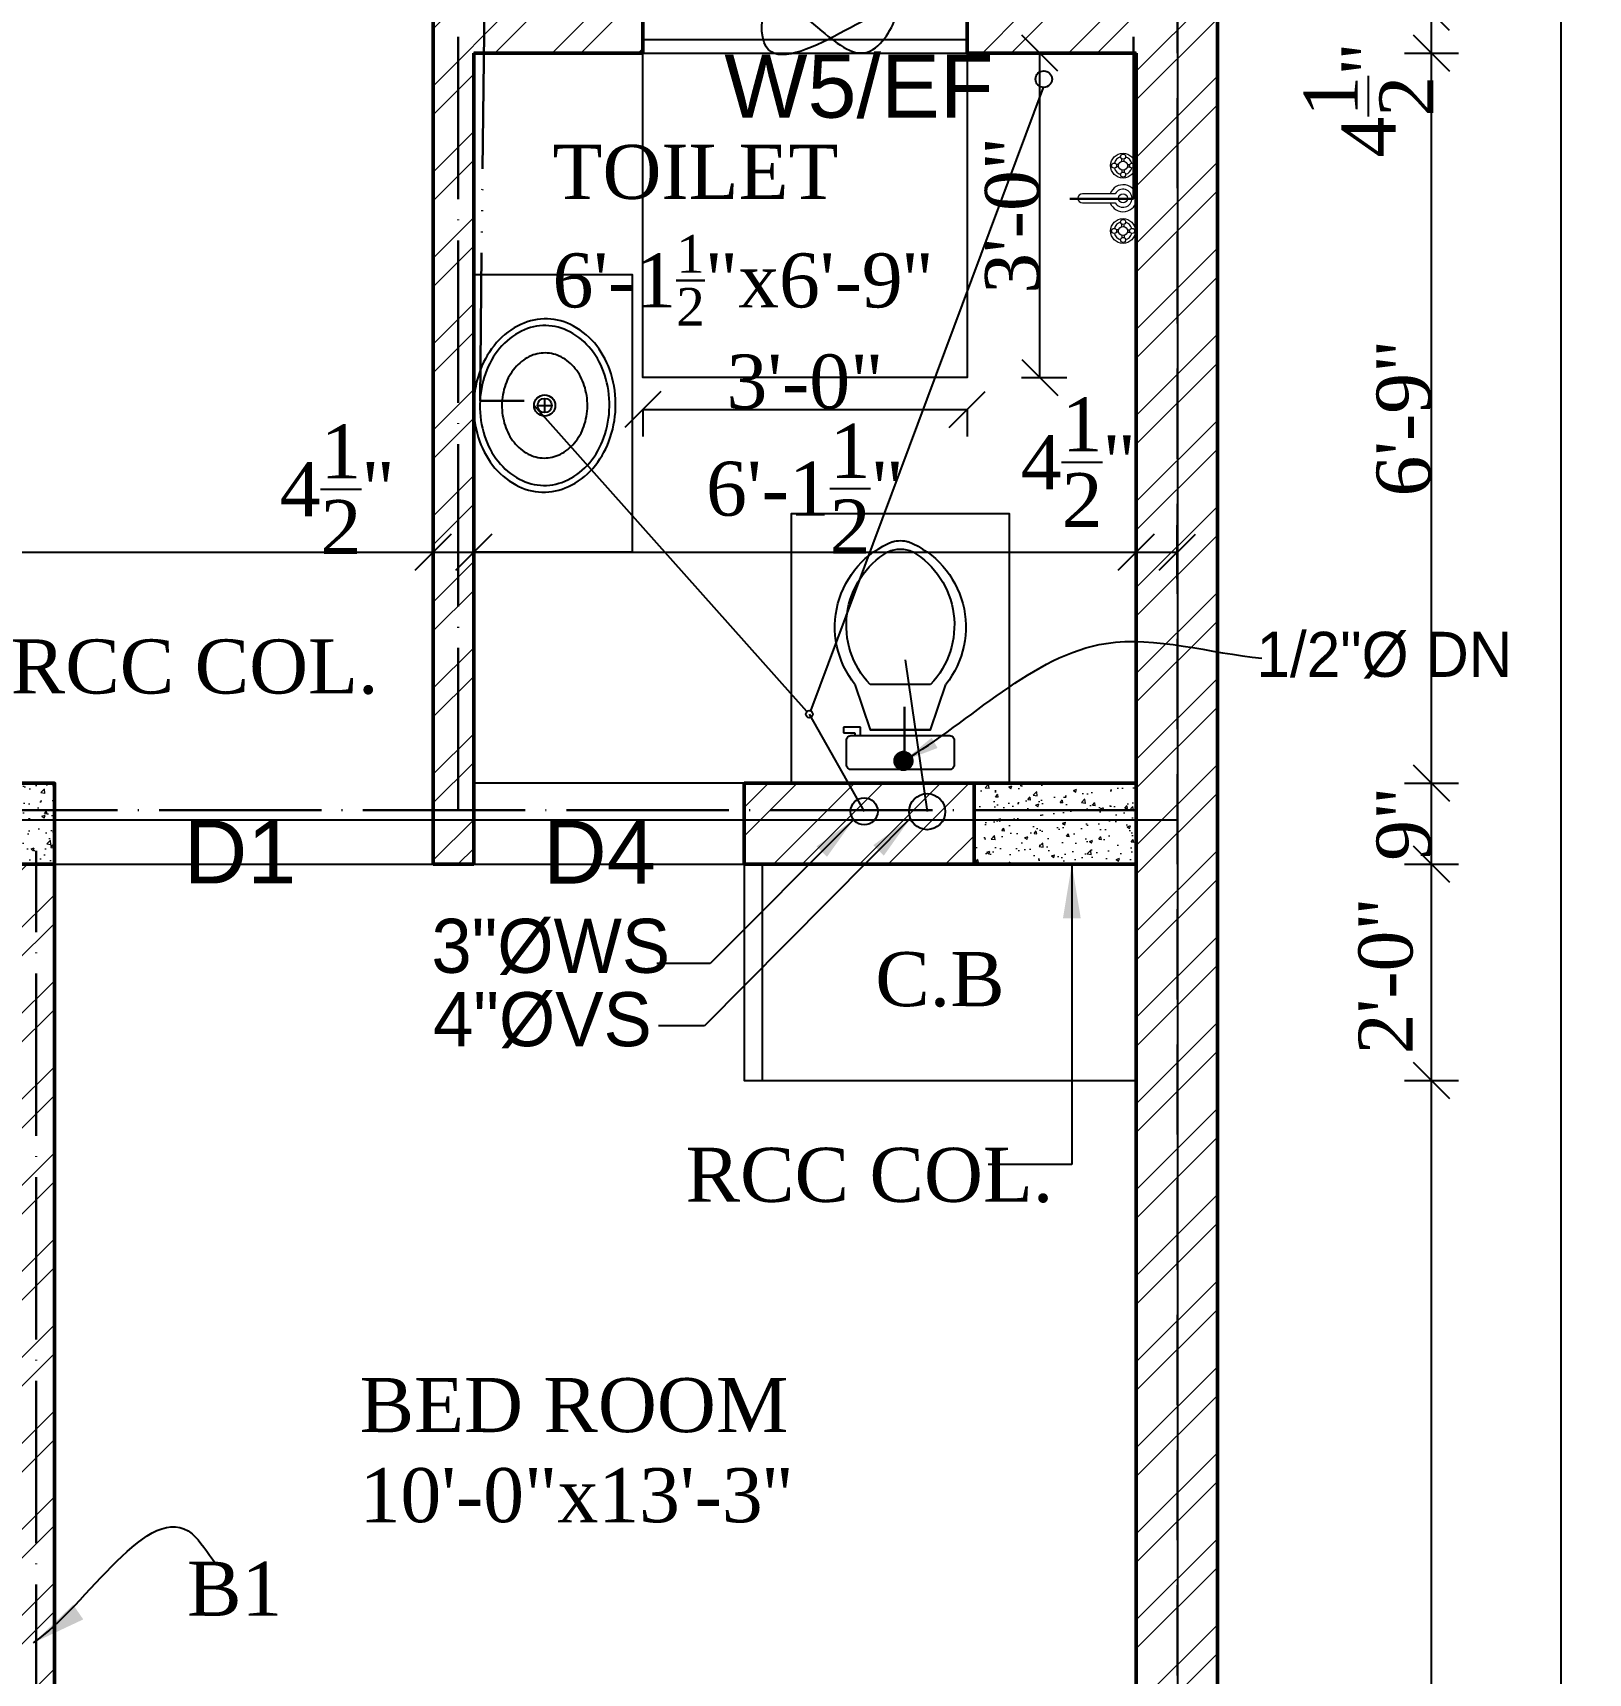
# Model space of a CAD drawing. Header units: feet. Extents: x 37458 to 42412, y -3338 to -325.
# Drawn here: x 38476.1 to 38648.7, y -1089.8 to -907.8 of the extents above; entities that cross this region are included whole.
import ezdxf

# ---------------------------------------------------------------- set-up
doc = ezdxf.new("R2010")
doc.units = ezdxf.units.FT
doc.header["$MEASUREMENT"] = 0
doc.header["$PDMODE"] = 35
doc.header["$PDSIZE"] = 8
for name, pattern in [('ACAD_ISO04W100', [30, 24, -3, 0, -3]), ('ACAD_ISO06W100', [36, 24, -3, 0, -3, 0, -3, 0, -3]), ('DASHED2', [0.375, 0.25, -0.125])]:
    doc.linetypes.add(name, pattern=pattern)
doc.layers.get('0').update_dxf_attribs({"color": 34, "lineweight": 25})
doc.layers.get('Defpoints').update_dxf_attribs({"color": 52})
for name, color, linetype, lineweight in [('BEAM', 6, 'ACAD_ISO04W100', 30), ('col', 13, 'Continuous', 50), ('col tex', 13, 'Continuous', 25), ('COL.', 44, 'Continuous', 50), ('dim', 161, 'Continuous', 25), ('dimensiom', 35, 'Continuous', 25), ('FITTINGS', 150, 'Continuous', 20), ('fresh water', 171, 'ACAD_ISO06W100', 30), ('HATCH', 254, 'Continuous', 13), ('joinery', 161, 'Continuous', 25), ('PROJECTION', 21, 'DASHED2', 25), ('Sewer', 30, 'Continuous', 25), ('TEXT', 7, 'Continuous', 30), ('wall', 1, 'Continuous', 50)]:
    doc.layers.add(name, color=color, linetype=linetype, lineweight=lineweight)
for name, color, linetype, plot in [('BLK_1_FLR_1_BLT_UP_AREA', 25, 'Continuous', False), ('BLK_1_FLR_1_REGULAR_ROOM_5', 1, 'Continuous', False), ('BLK_1_FLR_1_WASH', 7, 'Continuous', False), ('BLK_1_FLR_1_WATER_CLOSET', 1, 'Continuous', False), ('BLK_1_FLR_1_WC_BATH', 4, 'Continuous', False)]:
    doc.layers.add(name, color=color, linetype=linetype, plot=plot)
for name, color, linetype in [('BLK_1_FLR_1_CARPET_AREA', 25, 'Continuous'), ('BLK_1_FLR_1_LIGHT_VENTILATION', 7, 'Continuous'), ('WOOD', 32, 'Continuous')]:
    doc.layers.add(name, color=color, linetype=linetype)
doc.styles.add("4''", font='romai___.ttf', dxfattribs={"height": 7})
doc.styles.get("Standard").update_dxf_attribs({"font": 'times.ttf', "height": 6})
doc.dimstyles.new('arrow', dxfattribs={"dimtxt": 6, "dimasz": 4, "dimexe": 3, "dimexo": 6, "dimgap": 0, "dimtad": 1, "dimzin": 3, "dimdsep": 46, "dimlunit": 4, "dimtxsty": 'Standard', "dimblk": 'OBLIQUE', "dimcen": 12, "dimclrd": 7, "dimclre": 256, "dimclrt": 7, "dimadec": 0, "dimazin": 0, "dimtfac": 1, "dimtofl": 0, "dimtmove": 0, "dimatfit": 3, "dimfxl": 3, "dimfxlon": 1, "dimtolj": 1, "dimtzin": 0, "dimlwd": -1, "dimlwe": -1, "dimarcsym": 0})
doc.dimstyles.new('DIM PLAN', dxfattribs={"dimtxt": 6, "dimasz": 2, "dimexe": 3, "dimexo": 15, "dimgap": 0, "dimtad": 0, "dimzin": 3, "dimdsep": 46, "dimlunit": 4, "dimtxsty": 'Standard', "dimcen": 12, "dimclrd": 256, "dimclre": 256, "dimclrt": 256, "dimadec": 0, "dimazin": 0, "dimtfac": 1, "dimtofl": 0, "dimtmove": 0, "dimatfit": 3, "dimfxl": 3, "dimfxlon": 1, "dimtolj": 1, "dimtzin": 0, "dimlwd": -1, "dimlwe": -1, "dimarcsym": 0})

# ---------------------------------------------------------------- blocks, each defined once
blk = doc.blocks.new('_Oblique')
at = {"layer": 'dimensiom', "color": 0, "lineweight": -2}
blk.add_line((-0.5, -0.5), (0.5, 0.5), dxfattribs=at)
blk = doc.blocks.new('*D110')
at = {"layer": 'Defpoints', "color": 0, "ltscale": 0.75, "transparency": 16777216}
for p in [(38598.55, -1024.09), (38631.29, -1024.09), (38598.55, -1183.09)]:
    blk.add_point(p, dxfattribs=at)
at = {"layer": 'dimensiom', "ltscale": 0.75, "transparency": 16777216}
for p, q in [((38628.29, -1024.09), (38634.29, -1024.09)), ((38628.29, -1183.09), (38634.29, -1183.09))]:
    blk.add_line(p, q, dxfattribs=at)
at = {"layer": 'dimensiom', "color": 7, "ltscale": 0.75, "transparency": 16777216}
blk.add_line((38631.29, -1183.09), (38631.29, -1024.09), dxfattribs=at)
at = {"layer": 'dimensiom', "color": 7, "ltscale": 0.75, "transparency": 16777216, "xscale": 4, "yscale": 4, "zscale": 4}
for p, rotation in [((38631.29, -1024.09), 90), ((38631.29, -1183.09), 270)]:
    blk.add_blockref('_Oblique', p, dxfattribs=dict(at, rotation=rotation))
at = {"layer": 'dimensiom', "color": 7, "ltscale": 0.75, "transparency": 16777216, "insert": (38628.24, -1103.59), "char_height": 6, "attachment_point": 5, "rotation": 90}
blk.add_mtext('\\A1;13\'-3"', dxfattribs=at)
blk = doc.blocks.new('*D111')
at = {"layer": 'Defpoints', "color": 0, "ltscale": 0.75, "transparency": 16777216}
for p in [(38598.55, -991.09), (38631.29, -991.09), (38598.55, -1000.09)]:
    blk.add_point(p, dxfattribs=at)
at = {"layer": 'dimensiom', "ltscale": 0.75, "transparency": 16777216}
for p, q in [((38628.29, -991.09), (38634.29, -991.09)), ((38628.29, -1000.09), (38634.29, -1000.09))]:
    blk.add_line(p, q, dxfattribs=at)
at = {"layer": 'dimensiom', "color": 7, "ltscale": 0.75, "transparency": 16777216}
blk.add_line((38631.29, -1000.09), (38631.29, -991.09), dxfattribs=at)
at = {"layer": 'dimensiom', "color": 7, "ltscale": 0.75, "transparency": 16777216, "xscale": 4, "yscale": 4, "zscale": 4}
for p, rotation in [((38631.29, -991.09), 90), ((38631.29, -1000.09), 270)]:
    blk.add_blockref('_Oblique', p, dxfattribs=dict(at, rotation=rotation))
at = {"layer": 'dimensiom', "color": 7, "ltscale": 0.75, "transparency": 16777216, "insert": (38628.23, -995.59), "char_height": 6, "attachment_point": 5, "rotation": 90}
blk.add_mtext('\\A1;9"', dxfattribs=at)
blk = doc.blocks.new('*D112')
at = {"layer": 'Defpoints', "color": 0, "ltscale": 0.75, "transparency": 16777216}
for p in [(38598.55, -910.08), (38631.29, -910.08), (38598.55, -991.09)]:
    blk.add_point(p, dxfattribs=at)
at = {"layer": 'dimensiom', "ltscale": 0.75, "transparency": 16777216}
for p, q in [((38628.29, -910.08), (38634.29, -910.08)), ((38628.29, -991.09), (38634.29, -991.09))]:
    blk.add_line(p, q, dxfattribs=at)
at = {"layer": 'dimensiom', "color": 7, "ltscale": 0.75, "transparency": 16777216}
blk.add_line((38631.29, -991.09), (38631.29, -910.08), dxfattribs=at)
at = {"layer": 'dimensiom', "color": 7, "ltscale": 0.75, "transparency": 16777216, "xscale": 4, "yscale": 4, "zscale": 4}
for p, rotation in [((38631.29, -910.08), 90), ((38631.29, -991.09), 270)]:
    blk.add_blockref('_Oblique', p, dxfattribs=dict(at, rotation=rotation))
at = {"layer": 'dimensiom', "color": 7, "ltscale": 0.75, "transparency": 16777216, "insert": (38628.23, -950.58), "char_height": 6, "attachment_point": 5, "rotation": 90}
blk.add_mtext('\\A1;6\'-9"', dxfattribs=at)
blk = doc.blocks.new('*D113')
at = {"layer": 'Defpoints', "color": 0, "ltscale": 0.75, "transparency": 16777216}
for p in [(38598.55, -905.58), (38631.29, -905.58), (38598.55, -910.08)]:
    blk.add_point(p, dxfattribs=at)
at = {"layer": 'dimensiom', "ltscale": 0.75, "transparency": 16777216}
for p, q in [((38628.29, -905.58), (38634.29, -905.58)), ((38628.29, -910.08), (38634.29, -910.08))]:
    blk.add_line(p, q, dxfattribs=at)
at = {"layer": 'dimensiom', "color": 7, "ltscale": 0.75, "transparency": 16777216}
blk.add_line((38631.29, -910.08), (38631.29, -905.58), dxfattribs=at)
at = {"layer": 'dimensiom', "color": 7, "ltscale": 0.75, "transparency": 16777216, "xscale": 4, "yscale": 4, "zscale": 4}
for p, rotation in [((38631.29, -905.58), 90), ((38631.29, -910.08), 270)]:
    blk.add_blockref('_Oblique', p, dxfattribs=dict(at, rotation=rotation))
at = {"layer": 'dimensiom', "color": 7, "ltscale": 0.75, "transparency": 16777216, "insert": (38624.31, -915.28), "char_height": 6, "attachment_point": 5, "rotation": 90}
blk.add_mtext('\\A1;4{\\H1x;\\S1/2;}"', dxfattribs=at)
blk = doc.blocks.new('*D117')
at = {"layer": 'Defpoints', "color": 0, "ltscale": 0.75, "transparency": 16777216}
for p in [(38598.55, -586.09), (38645.68, -586.09), (38598.55, -1192.09)]:
    blk.add_point(p, dxfattribs=at)
at = {"layer": 'dimensiom', "ltscale": 0.75, "transparency": 16777216}
for p, q in [((38642.68, -586.09), (38648.68, -586.09)), ((38642.68, -1192.09), (38648.68, -1192.09))]:
    blk.add_line(p, q, dxfattribs=at)
at = {"layer": 'dimensiom', "color": 7, "ltscale": 0.75, "transparency": 16777216}
blk.add_line((38645.68, -1192.09), (38645.68, -586.09), dxfattribs=at)
at = {"layer": 'dimensiom', "color": 7, "ltscale": 0.75, "transparency": 16777216, "xscale": 4, "yscale": 4, "zscale": 4}
for p, rotation in [((38645.68, -586.09), 90), ((38645.68, -1192.09), 270)]:
    blk.add_blockref('_Oblique', p, dxfattribs=dict(at, rotation=rotation))
at = {"layer": 'dimensiom', "color": 7, "ltscale": 0.75, "transparency": 16777216, "insert": (38642.63, -889.09), "char_height": 6, "attachment_point": 5, "rotation": 90}
blk.add_mtext('\\A1;50\'-6"', dxfattribs=at)
blk = doc.blocks.new('*D123')
at = {"layer": 'Defpoints', "color": 0, "ltscale": 0.75, "transparency": 16777216}
for p in [(38598.55, -1000.09), (38631.29, -1000.09), (38598.55, -1024.09)]:
    blk.add_point(p, dxfattribs=at)
at = {"layer": 'dimensiom', "ltscale": 0.75, "transparency": 16777216}
for p, q in [((38628.29, -1000.09), (38634.29, -1000.09)), ((38628.29, -1024.09), (38634.29, -1024.09))]:
    blk.add_line(p, q, dxfattribs=at)
at = {"layer": 'dimensiom', "color": 7, "ltscale": 0.75, "transparency": 16777216}
blk.add_line((38631.29, -1024.09), (38631.29, -1000.09), dxfattribs=at)
at = {"layer": 'dimensiom', "color": 7, "ltscale": 0.75, "transparency": 16777216, "xscale": 4, "yscale": 4, "zscale": 4}
for p, rotation in [((38631.29, -1000.09), 90), ((38631.29, -1024.09), 270)]:
    blk.add_blockref('_Oblique', p, dxfattribs=dict(at, rotation=rotation))
at = {"layer": 'dimensiom', "color": 7, "ltscale": 0.75, "transparency": 16777216, "insert": (38626.24, -1012.46), "char_height": 6, "attachment_point": 5, "rotation": 90}
blk.add_mtext('\\A1;2\'-0"', dxfattribs=at)
blk = doc.blocks.new('*D140')
at = {"layer": 'Defpoints', "color": 0, "ltscale": 0.75, "transparency": 16777216}
for p in [(38264.05, -938.59), (38520.55, -965.45), (38520.55, -998.59)]:
    blk.add_point(p, dxfattribs=at)
at = {"layer": 'dimensiom', "ltscale": 0.75, "transparency": 16777216}
for p, q in [((38264.05, -962.45), (38264.05, -968.45)), ((38520.55, -968.45), (38520.55, -962.45))]:
    blk.add_line(p, q, dxfattribs=at)
at = {"layer": 'dimensiom', "color": 7, "ltscale": 0.75, "transparency": 16777216}
blk.add_line((38264.05, -965.45), (38520.55, -965.45), dxfattribs=at)
at = {"layer": 'dimensiom', "color": 7, "ltscale": 0.75, "transparency": 16777216, "xscale": 4, "yscale": 4, "zscale": 4, "rotation": 180}
blk.add_blockref('_Oblique', (38264.05, -965.45), dxfattribs=at)
at = {"layer": 'dimensiom', "color": 7, "ltscale": 0.75, "transparency": 16777216, "xscale": 4, "yscale": 4, "zscale": 4}
blk.add_blockref('_Oblique', (38520.55, -965.45), dxfattribs=at)
at = {"layer": 'dimensiom', "color": 7, "ltscale": 0.75, "transparency": 16777216, "insert": (38392.3, -958.47), "char_height": 6, "attachment_point": 5}
blk.add_mtext('\\A1;21\'-4{\\H1x;\\S1/2;}"', dxfattribs=at)
blk = doc.blocks.new('*D141')
at = {"layer": 'Defpoints', "color": 0, "ltscale": 0.75, "transparency": 16777216}
for p in [(38525.05, -965.45), (38525.05, -989.59), (38520.55, -998.59)]:
    blk.add_point(p, dxfattribs=at)
at = {"layer": 'dimensiom', "ltscale": 0.75, "transparency": 16777216}
for p, q in [((38520.55, -968.45), (38520.55, -962.45)), ((38525.05, -968.45), (38525.05, -962.45))]:
    blk.add_line(p, q, dxfattribs=at)
at = {"layer": 'dimensiom', "color": 7, "ltscale": 0.75, "transparency": 16777216}
for p, q in [((38504.15, -965.45), (38520.55, -965.45)), ((38520.55, -965.45), (38525.05, -965.45))]:
    blk.add_line(p, q, dxfattribs=at)
at = {"layer": 'dimensiom', "color": 7, "ltscale": 0.75, "transparency": 16777216, "xscale": 4, "yscale": 4, "zscale": 4, "rotation": 180}
blk.add_blockref('_Oblique', (38520.55, -965.45), dxfattribs=at)
at = {"layer": 'dimensiom', "color": 7, "ltscale": 0.75, "transparency": 16777216, "xscale": 4, "yscale": 4, "zscale": 4}
blk.add_blockref('_Oblique', (38525.05, -965.45), dxfattribs=at)
at = {"layer": 'dimensiom', "color": 7, "ltscale": 0.75, "transparency": 16777216, "insert": (38509.91, -958.47), "char_height": 6, "attachment_point": 5}
blk.add_mtext('\\A1;4{\\H1x;\\S1/2;}"', dxfattribs=at)
blk = doc.blocks.new('*D142')
at = {"layer": 'Defpoints', "color": 0, "ltscale": 0.75, "transparency": 16777216}
for p in [(38598.55, -965.45), (38525.05, -989.59), (38598.55, -989.59)]:
    blk.add_point(p, dxfattribs=at)
at = {"layer": 'dimensiom', "ltscale": 0.75, "transparency": 16777216}
for p, q in [((38525.05, -968.45), (38525.05, -962.45)), ((38598.55, -968.45), (38598.55, -962.45))]:
    blk.add_line(p, q, dxfattribs=at)
at = {"layer": 'dimensiom', "color": 7, "ltscale": 0.75, "transparency": 16777216}
blk.add_line((38525.05, -965.45), (38598.55, -965.45), dxfattribs=at)
at = {"layer": 'dimensiom', "color": 7, "ltscale": 0.75, "transparency": 16777216, "xscale": 4, "yscale": 4, "zscale": 4, "rotation": 180}
blk.add_blockref('_Oblique', (38525.05, -965.45), dxfattribs=at)
at = {"layer": 'dimensiom', "color": 7, "ltscale": 0.75, "transparency": 16777216, "xscale": 4, "yscale": 4, "zscale": 4}
blk.add_blockref('_Oblique', (38598.55, -965.45), dxfattribs=at)
at = {"layer": 'dimensiom', "color": 7, "ltscale": 0.75, "transparency": 16777216, "insert": (38561.8, -958.41), "char_height": 6, "attachment_point": 5}
blk.add_mtext('\\A1;6\'-1{\\H1x;\\S1/2;}"', dxfattribs=at)
blk = doc.blocks.new('*D143')
at = {"layer": 'Defpoints', "color": 0, "ltscale": 0.75, "transparency": 16777216}
for p in [(38603.1, -965.45), (38598.55, -989.59), (38603.1, -989.59)]:
    blk.add_point(p, dxfattribs=at)
at = {"layer": 'dimensiom', "ltscale": 0.75, "transparency": 16777216}
for p, q in [((38598.55, -968.45), (38598.55, -962.45)), ((38603.1, -968.45), (38603.1, -962.45))]:
    blk.add_line(p, q, dxfattribs=at)
at = {"layer": 'dimensiom', "color": 7, "ltscale": 0.75, "transparency": 16777216}
blk.add_line((38598.55, -965.45), (38603.1, -965.45), dxfattribs=at)
at = {"layer": 'dimensiom', "color": 7, "ltscale": 0.75, "transparency": 16777216, "xscale": 4, "yscale": 4, "zscale": 4, "rotation": 180}
blk.add_blockref('_Oblique', (38598.55, -965.45), dxfattribs=at)
at = {"layer": 'dimensiom', "color": 7, "ltscale": 0.75, "transparency": 16777216, "xscale": 4, "yscale": 4, "zscale": 4}
blk.add_blockref('_Oblique', (38603.1, -965.45), dxfattribs=at)
at = {"layer": 'dimensiom', "color": 7, "ltscale": 0.75, "transparency": 16777216, "insert": (38592.12, -955.48), "char_height": 6, "attachment_point": 5}
blk.add_mtext('\\A1;4{\\H1x;\\S1/2;}"', dxfattribs=at)
blk = doc.blocks.new('C1')
at = {"layer": 'HATCH', "ltscale": 0.75}
h = blk.add_hatch(dxfattribs=at)
h.set_pattern_fill('AR-CONC,_O', color=256, scale=0.5)
h.set_pattern_definition([(50, (0, 0), (3.5863009, -0.31376067), [0.375, -4.125]), (355, (0, 0), (-0.69375667, 3.76096067), [0.3, -3.3]), (100.4514, (0.299, -0.026), (2.8925469, 3.4471977), [0.31870095, -3.50571056]), (46.1842, (0, 1), (5.33620524, -0.8275951), [0.5625, -6.1875]), (96.6356, (0.4447, 0.931), (4.6733135, 4.87058935), [0.4780514, -5.258565]), (351.1842, (0, 1), (4.6733097, 4.870593), [0.45, -4.95]), (21, (0.5, 0.75), (2.98453526, -2.01309445), [0.375, -4.125]), (326, (0.5, 0.75), (1.21657666, 3.62575023), [0.3, -3.3]), (71.4514, (0.7487, 0.5822), (4.20111314, 1.6126525), [0.31870095, -3.50571056]), (37.5, (0, 0), (0.060799277, 1.66446927), [0, -3.26, 0, -3.35, 0, -3.3125]), (7.5, (0, 0), (1.31534769, 1.97205856), [0, -1.91, 0, -3.185, 0, -1.2625]), (327.5, (-1.115, 0), (2.66911218, -0.11277436), [0, -1.25, 0, -3.9, 0, -5.175]), (317.5, (-1.615, 0), (2.91593085, 0.50052491), [0, -1.625, 0, -2.59, 0, -3.675])])
h.paths.add_polyline_path([(33015.65, -785.19), (33033.65, -785.19), (33033.65, -776.19), (33015.65, -776.19)])
at = {"layer": 'COL.', "ltscale": 0.75}
blk.add_lwpolyline([(33015.65, -785.19), (33033.65, -785.19), (33033.65, -776.19), (33015.65, -776.19)], close=True, dxfattribs=at)
blk = doc.blocks.new('Sink - Oval top')
at = {"layer": 'Sewer'}
for p, q in [((-1, 0), (1, 0)), ((0, 1), (0, -1))]:
    blk.add_line(p, q, dxfattribs=at)
at = {"layer": 'Sewer', "linetype": 'Continuous'}
for points in [[(-12.23, 0.39, 0.117634), (-11.46, -3.36, 0.104469), (-8.88, -6.8, 0.090016), (-5.08, -9.07, 0.08192), (-0.32, -10.02, 0.08192), (4.49, -9.38, 0.090016), (8.42, -7.36, 0.104469), (11.22, -4.09, 0.117634), (12.23, -0.39, 0.117634), (11.46, 3.36, 0.104469), (8.88, 6.8, 0.090016), (5.08, 9.07, 0.08192), (0.32, 10.02, 0.08192), (-4.49, 9.38, 0.090016), (-8.42, 7.36, 0.104469), (-11.22, 4.09, 0.117634)], [(-11.29, 0.16, 0.118622), (-10.52, -3.25, 0.104678), (-8.07, -6.36, 0.089562), (-4.54, -8.37, 0.081185), (-0.13, -9.15, 0.081185), (4.3, -8.49, 0.089562), (7.89, -6.58, 0.104678), (10.42, -3.55, 0.118622), (11.29, -0.16, 0.118622), (10.52, 3.25, 0.104678), (8.07, 6.36, 0.089562), (4.54, 8.37, 0.081185), (0.13, 9.15, 0.081185), (-4.3, 8.49, 0.089562), (-7.89, 6.58, 0.104678), (-10.42, 3.55, 0.118622)], [(-7.42, 0.08, 0.118283), (-6.91, -2.17, 0.104607), (-5.29, -4.21, 0.089718), (-2.97, -5.53, 0.081436), (-0.07, -6.04, 0.081436), (2.84, -5.59, 0.089718), (5.2, -4.33, 0.104607), (6.86, -2.32, 0.118283), (7.42, -0.08, 0.118283), (6.91, 2.17, 0.104607), (5.29, 4.21, 0.089718), (2.97, 5.53, 0.081436), (0.07, 6.04, 0.081436), (-2.84, 5.59, 0.089718), (-5.2, 4.33, 0.104607), (-6.86, 2.32, 0.118283)]]:
    blk.add_lwpolyline(points, format="xyb", close=True, dxfattribs=at)
at = {"layer": 'Sewer'}
for radius in [1.5, 1]:
    blk.add_circle((0, 0), radius, dxfattribs=at)
blk = doc.blocks.new('A$C6097086A')
at = {"layer": 'Sewer'}
for p, q in [((-3.36, 9.45), (3.36, 9.45)), ((4.41, 4.72), (6.3, 4.72)), ((4.41, 3.78), (4.41, 4.72)), ((6.3, 4.09), (5.04, 4.09)), ((5.04, 4.09), (5.04, 3.78)), ((6.3, 4.72), (6.3, 4.09)), ((-5.98, 3.15), (-5.98, 0.63))]:
    blk.add_line(p, q, dxfattribs=at)
for points in [[(5.04, 9.45), (3.36, 4.41), (-3.36, 4.41), (-5.04, 9.45)], [(5.35, 3.78), (-5.35, 3.78)], [(-3.36, 4.41), (3.36, 4.41)], [(5.98, 0.63), (5.98, 3.15)], [(-5.35, 0), (5.35, 0)]]:
    blk.add_lwpolyline(points, dxfattribs=at)
for centre, radius, start, end in [((2.96, 15.82), 10.22, 112.0284, 218.5307), ((3.53, 16.02), 9.52, 121.053, 223.6321), ((0, 21.11), 3.36, 65.7318, 114.2682), ((0, 22.05), 3.36, 74.8605, 105.1395), ((-2.96, 15.82), 10.22, 321.4691, 67.9714), ((-3.53, 16.02), 9.52, 316.3677, 58.9468), ((-5.43, 3.23), 0.557, 81.8699, 188.1301), ((5.43, 3.23), 0.557, 351.8699, 98.1301), ((-5.43, 0.55), 0.557, 171.8699, 278.1301), ((5.43, 0.55), 0.557, 261.8699, 8.1301)]:
    blk.add_arc(centre, radius, start, end, dxfattribs=at)
blk = doc.blocks.new('Faucet - Bathroom top')
for p, q in [((-4.107, 0.125), (-4.375, 0.125)), ((-3.75, 0.4788), (-3.75, 0.75)), ((-3.5, 0.482), (-3.5, 0.75)), ((-3.1461, 0.125), (-2.875, 0.125)), ((3.143, 0.125), (2.875, 0.125)), ((3.5, 0.4788), (3.5, 0.75)), ((3.75, 0.482), (3.75, 0.75)), ((4.1039, 0.125), (4.375, 0.125)), ((-4.1039, -0.125), (-4.375, -0.125)), ((-3.75, -0.4821), (-3.75, -0.75)), ((-3.5, -0.4789), (-3.5, -0.75)), ((-3.143, -0.125), (-2.875, -0.125)), ((-0.5, -0.8639), (-0.5, -4.5)), ((0.5, -4.5), (0.5, -0.8631)), ((3.1461, -0.125), (2.875, -0.125)), ((3.5, -0.4821), (3.5, -0.75)), ((3.75, -0.4789), (3.75, -0.75)), ((4.107, -0.125), (4.375, -0.125))]:
    blk.add_line(p, q)
for centre, radius in [((-3.625, 0), 1.375), ((-4.625, 0), 0.2795), ((-3.625, 0), 0.5), ((-3.625, 1), 0.2795), ((-2.625, 0), 0.2795), ((0, 0), 0.5), ((3.625, 0), 1.375), ((2.625, 0), 0.2795), ((3.625, 0), 0.5), ((3.625, 1), 0.2795), ((4.625, 0), 0.2795), ((-3.625, -1), 0.2795), ((3.625, -1), 0.2795)]:
    blk.add_circle(centre, radius)
for centre, radius, start, end in [((-3.625, 0), 1, 105.2407, 164.2093), ((-3.625, 0), 1, 16.44125, 74.07887), ((0, 0), 1.5, 289.6514, 250.3603), ((0, 0), 1, 300.3431, 239.7554), ((3.625, 0), 1, 106.12, 164.0884), ((3.625, 0), 1, 16.23422, 73.90469), ((-3.625, 0), 1, 196.2342, 253.9047), ((-3.625, 0), 1, 286.12, 344.0884), ((3.625, 0), 1, 196.4413, 254.0789), ((3.625, 0), 1, 285.2407, 344.2093), ((0, -4.5), 0.5, 180, 0)]:
    blk.add_arc(centre, radius, start, end)
blk = doc.blocks.new('*D338')
at = {"layer": 'BLK_1_FLR_1_LIGHT_VENTILATION', "ltscale": 0.75, "transparency": 16777216}
for p, q in [((38543.8, -949.62), (38543.8, -952.62)), ((38579.8, -949.62), (38579.8, -952.62))]:
    blk.add_line(p, q, dxfattribs=at)
at = {"layer": 'BLK_1_FLR_1_LIGHT_VENTILATION', "color": 7, "ltscale": 0.75, "transparency": 16777216}
blk.add_line((38543.8, -949.62), (38579.8, -949.62), dxfattribs=at)
at = {"layer": 'Defpoints', "color": 0, "ltscale": 0.75, "transparency": 16777216}
for p in [(38543.8, -946.08), (38579.8, -946.08), (38579.8, -949.62)]:
    blk.add_point(p, dxfattribs=at)
at = {"layer": 'BLK_1_FLR_1_LIGHT_VENTILATION', "color": 7, "ltscale": 0.75, "transparency": 16777216, "xscale": 4, "yscale": 4, "zscale": 4, "rotation": 180}
blk.add_blockref('_Oblique', (38543.8, -949.62), dxfattribs=at)
at = {"layer": 'BLK_1_FLR_1_LIGHT_VENTILATION', "color": 7, "ltscale": 0.75, "transparency": 16777216, "xscale": 4, "yscale": 4, "zscale": 4}
blk.add_blockref('_Oblique', (38579.8, -949.62), dxfattribs=at)
at = {"layer": 'BLK_1_FLR_1_LIGHT_VENTILATION', "color": 7, "ltscale": 0.75, "transparency": 16777216, "insert": (38561.8, -946.57), "char_height": 6, "attachment_point": 5}
blk.add_mtext('\\A1;3\'-0"', dxfattribs=at)
blk = doc.blocks.new('*D339')
at = {"layer": 'BLK_1_FLR_1_LIGHT_VENTILATION', "ltscale": 0.75, "transparency": 16777216}
for p, q in [((38585.8, -910.08), (38590.86, -910.08)), ((38585.8, -946.08), (38590.86, -946.08))]:
    blk.add_line(p, q, dxfattribs=at)
at = {"layer": 'BLK_1_FLR_1_LIGHT_VENTILATION', "color": 7, "ltscale": 0.75, "transparency": 16777216}
blk.add_line((38587.86, -946.08), (38587.86, -910.08), dxfattribs=at)
at = {"layer": 'Defpoints', "color": 0, "ltscale": 0.75, "transparency": 16777216}
for p in [(38579.8, -910.08), (38587.86, -910.08), (38579.8, -946.08)]:
    blk.add_point(p, dxfattribs=at)
at = {"layer": 'BLK_1_FLR_1_LIGHT_VENTILATION', "color": 7, "ltscale": 0.75, "transparency": 16777216, "xscale": 4, "yscale": 4, "zscale": 4}
for p, rotation in [((38587.86, -910.08), 90), ((38587.86, -946.08), 270)]:
    blk.add_blockref('_Oblique', p, dxfattribs=dict(at, rotation=rotation))
at = {"layer": 'BLK_1_FLR_1_LIGHT_VENTILATION', "color": 7, "ltscale": 0.75, "transparency": 16777216, "insert": (38584.81, -928.08), "char_height": 6, "attachment_point": 5, "rotation": 90}
blk.add_mtext('\\A1;3\'-0"', dxfattribs=at)

msp = doc.modelspace()

# ---------------------------------------------------------------- hatches: boundary and pattern name
at = {"layer": 'fresh water', "ltscale": 0.5}
h = msp.add_hatch(dxfattribs=at)
h.set_pattern_fill('ANSI31', color=256, style=0)
h.set_pattern_definition([(45, (-22227.28372, -11201.12357), (-0.08838834765, 0.08838834765), [])])
h.paths.add_polyline_path([(38573.7163, -988.6236, 1), (38571.7163, -988.6236, 1)])
at = {"layer": 'HATCH', "ltscale": 0.75}
h = msp.add_hatch(dxfattribs=at)
h.set_pattern_fill('ANSI32', color=256, scale=18, style=0)
h.paths.add_polyline_path([(38139.5494, -787.0861), (38199.5494, -787.0861), (38231.1377, -787.0861), (38259.5494, -815.4977), (38259.5494, -886.0861), (38264.0494, -886.0861), (38264.0494, -813.6338), (38228.5017, -778.0861), (38139.5494, -778.0861), (38139.5494, -595.0861), (38157.5494, -595.0861), (38157.5494, -586.0362), (38130.5494, -586.0362), (38130.5494, -1210.0861), (38139.5494, -1210.0861), (38139.5494, -1105.0861), (38139.5494, -1039.0861), (38139.5494, -895.0861), (38162.0494, -895.0861), (38162.0494, -890.5861), (38139.5494, -890.5861), (38139.5494, -827.5861), (38195.0494, -827.5861), (38195.0494, -860.5861), (38199.5494, -860.5861), (38199.5494, -823.0861), (38139.5494, -823.0861)])
h.paths.add_polyline_path([(38292.5012, -586.0861), (38273.0494, -586.0861), (38273.0494, -718.0861), (38277.5494, -718.0861), (38277.5494, -595.0861), (38292.5012, -595.0861)], flags=17)
h.paths.add_polyline_path([(38355.5494, -586.0861), (38328.4602, -586.0861), (38328.4602, -595.0861), (38343.5494, -595.0861), (38343.5494, -703.0861), (38307.5494, -703.0861), (38307.5494, -707.5861), (38343.5494, -707.5861), (38343.5494, -755.5861), (38319.5494, -755.5861), (38319.5494, -778.0861), (38290.02, -778.0861), (38277.5494, -765.6155), (38277.5494, -754.0861), (38273.0494, -754.0861), (38273.0494, -767.4795), (38292.656, -787.0861), (38324.0494, -787.0861), (38324.0494, -760.0861), (38367.5494, -760.0861), (38367.5494, -787.0861), (38372.0494, -787.0861), (38372.0494, -755.5861), (38348.0494, -755.5861), (38348.0494, -595.0861), (38355.5494, -595.0861)])
h.paths.add_polyline_path([(38460.5494, -586.0861), (38432.0494, -586.0861), (38432.0494, -595.0861), (38456.0494, -595.0861), (38456.0494, -769.0861), (38451.5494, -769.0861), (38451.5494, -787.0861), (38460.5494, -787.0861)])
h.paths.add_polyline_path([(38505.6404, -586.0861), (38496.6044, -586.0861), (38496.6044, -595.0861), (38505.6404, -595.0861)])
h.paths.add_polyline_path([(38607.5494, -586.0861), (38583.6404, -586.0861), (38583.6404, -595.0861), (38598.5494, -595.0861), (38598.5494, -865.0802), (38579.7994, -865.0802), (38579.7994, -869.5802), (38598.5494, -869.5802), (38598.5494, -905.5802), (38579.7994, -905.5802), (38579.7994, -910.0802), (38598.5494, -910.0802), (38598.5494, -991.0861), (38598.5494, -1000.0861), (38598.5494, -1183.0861), (38580.5494, -1183.0861), (38580.5494, -1192.0861), (38598.5494, -1192.0861), (38598.5494, -1210.0861), (38607.5494, -1210.0861)])
h.paths.add_polyline_path([(38568.5494, -778.0861), (38505.5494, -778.0861), (38505.5494, -787.0861), (38520.5494, -787.0861), (38520.5494, -878.5802), (38520.5494, -881.5861), (38529.5494, -881.5861), (38529.5494, -869.5802), (38543.7994, -869.5802), (38543.7994, -865.0802), (38525.0494, -865.0802), (38525.0494, -787.0861), (38568.5494, -787.0861)])
h.paths.add_polyline_path([(38529.5494, -899.5861), (38520.5494, -899.5861), (38520.5494, -1000.0861), (38525.0494, -1000.0861), (38525.0494, -910.0802), (38543.7994, -910.0802), (38543.7994, -905.5802), (38529.5494, -905.5802)])
h.paths.add_polyline_path([(38580.5494, -991.0861), (38555.0494, -991.0861), (38555.0494, -1000.0861), (38580.5494, -1000.0861)])
h.paths.add_polyline_path([(38478.5494, -1000.0861), (38474.0494, -1000.0861), (38474.0494, -1183.0861), (38454.5494, -1183.0861), (38454.5494, -1192.0861), (38478.5494, -1192.0861)])
h.paths.add_polyline_path([(38321.0494, -1039.0861), (38312.0494, -1039.0861), (38312.0494, -1192.0861), (38336.0494, -1192.0861), (38336.0494, -1183.0861), (38321.0494, -1183.0861)])
h.paths.add_polyline_path([(38264.0494, -938.5861), (38259.5494, -938.5861), (38259.5494, -1048.0861), (38264.0494, -1048.0861)], flags=17)
h.paths.add_polyline_path([(38246.0494, -890.5861), (38195.0494, -890.5861), (38195.0494, -895.0861), (38246.0494, -895.0861)], flags=17)

# ---------------------------------------------------------------- linework, layer by layer
at = {"layer": 'BEAM', "ltscale": 0.75}
for p, q in [((38523.3263, -994.0861), (38523.3263, -775.0861)), ((38598.5494, -994.0861), (38261.7994, -994.0861)), ((38476.5233, -1188.4137), (38476.5233, -998.5861))]:
    msp.add_line(p, q, dxfattribs=at)
at = {"layer": 'BLK_1_FLR_1_BLT_UP_AREA', "color": 25, "ltscale": 0.75}
msp.add_lwpolyline([(38135.1044, -586.0861), (38603.1044, -586.0861), (38603.1044, -1192.0861), (38135.1044, -1192.0861)], close=True, dxfattribs=at)
at = {"layer": 'BLK_1_FLR_1_BLT_UP_AREA', "color": 1, "ltscale": 0.75}
msp.add_lwpolyline([(38603.1044, -1192.0861), (38134.9731, -1192.0861), (38134.9731, -995.1493), (38603.1044, -995.1493)], close=True, dxfattribs=at)
at = {"layer": 'BLK_1_FLR_1_CARPET_AREA', "color": 25, "ltscale": 0.75}
msp.add_lwpolyline([(38520.5494, -787.0861), (38520.5494, -1000.0861), (38525.0494, -1000.0861), (38525.0494, -910.0802), (38598.5494, -910.0802), (38598.5494, -991.0861), (38555.0494, -991.0861), (38555.0494, -1024.0861), (38598.5494, -1024.0861), (38598.5494, -1183.0861), (38514.4342, -1183.0861), (38478.5494, -1183.0861), (38478.5494, -991.0861), (38460.5494, -991.0861), (38460.5494, -1000.0861), (38474.0494, -1000.0861), (38474.0494, -1183.0861), (38454.5494, -1183.0861), (38321.0494, -1183.0861), (38321.0494, -1039.0861), (38312.0494, -1039.0861), (38312.0494, -1183.0861), (38312.0494, -1192.0861), (38248.8994, -1192.0861)], dxfattribs=at)
at = {"layer": 'BLK_1_FLR_1_LIGHT_VENTILATION', "color": 114, "ltscale": 0.75}
msp.add_lwpolyline([(38543.7994, -910.0802), (38579.7994, -910.0802), (38579.7994, -946.0802), (38543.7994, -946.0802)], close=True, dxfattribs=at)
at = {"layer": 'BLK_1_FLR_1_REGULAR_ROOM_5', "color": 1}
msp.add_lwpolyline([(38598.5494, -1183.0861), (38478.5494, -1183.0861), (38478.5494, -1000.0861), (38598.5494, -1000.0861)], close=True, dxfattribs=at)
at = {"layer": 'BLK_1_FLR_1_WASH', "color": 7, "ltscale": 0.75}
msp.add_lwpolyline([(38525.0494, -934.6342), (38542.6338, -934.6342), (38542.6338, -965.4525), (38525.0494, -965.4525)], close=True, dxfattribs=at)
at = {"layer": 'BLK_1_FLR_1_WATER_CLOSET', "color": 3, "ltscale": 0.75}
msp.add_lwpolyline([(38560.3165, -991.0861), (38560.3165, -961.1628), (38584.438, -961.1628), (38584.438, -991.0861)], close=True, dxfattribs=at)
at = {"layer": 'BLK_1_FLR_1_WC_BATH', "color": 3, "ltscale": 0.75}
msp.add_lwpolyline([(38598.5494, -991.0861), (38525.0494, -991.0861), (38525.0494, -910.0802), (38598.5494, -910.0802)], close=True, dxfattribs=at)
at = {"layer": 'dim', "ltscale": 0.75}
for p, q in [((38543.7994, -908.5802), (38579.7994, -908.5802)), ((38543.7994, -910.0802), (38579.7994, -910.0802))]:
    msp.add_line(p, q, dxfattribs=at)
msp.add_open_spline([(38563.6585, -907.6391), (38561.2267, -905.5908), (38557.1139, -902.1265), (38556.2778, -916.375), (38575.9843, -899.3921), (38568.9327, -911.9666), (38565.5018, -909.1516), (38563.6585, -907.6391)], degree=3, knots=[0, 0, 0, 0, 6.60458805, 11.17015416, 26.0443575, 31.06249328, 36.88943188, 36.88943188, 36.88943188, 36.88943188], dxfattribs=at)
at = {"layer": 'fresh water', "ltscale": 0.75}
msp.add_line((38572.8322, -987.9522), (38572.8322, -982.6255), dxfattribs=at)
for points in [[(38591.1874, -926.2604), (38598.2286, -926.2604), (38598.2687, -858.7721)], [(38597.9593, -904.9276), (38526.2293, -904.9276), (38525.7488, -948.6524), (38530.6423, -948.6524)]]:
    msp.add_lwpolyline(points, dxfattribs=at)
at = {"layer": 'fresh water', "ltscale": 0.5}
msp.add_circle((38572.7163, -988.6236), 1, dxfattribs=at)
at = {"layer": 'PROJECTION', "ltscale": 40}
msp.add_line((38603.1044, -1210.0861), (38603.1044, -586.0861), dxfattribs=at)
at = {"layer": 'Sewer', "ltscale": 0.75}
for p, q in [((38588.2084, -913.884), (38562.4052, -983.0679)), ((38562.0104, -983.142), (38531.7429, -949.1826)), ((38572.9071, -977.3925), (38575.3433, -994.25)), ((38562.2692, -983.4324), (38568.3615, -994.217))]:
    msp.add_line(p, q, dxfattribs=at)
for centre, radius in [((38588.2848, -912.972), 0.9152), ((38562.2692, -983.4324), 0.389), ((38568.3615, -994.217), 1.5), ((38575.3433, -994.25), 2)]:
    msp.add_circle(centre, radius, dxfattribs=at)
at = {"layer": 'wall', "ltscale": 0.75}
for p, q in [((38607.5494, -1210.0861), (38607.5494, -586.0861)), ((38520.5494, -1000.0861), (38520.5494, -878.5802)), ((38543.7994, -905.5802), (38543.7994, -910.0802)), ((38579.7994, -905.5802), (38579.7994, -910.0802)), ((38525.0494, -1000.0861), (38525.0494, -910.0802)), ((38525.0494, -910.0802), (38543.7994, -910.0802)), ((38579.7994, -910.0802), (38598.5494, -910.0802)), ((38598.5494, -991.0861), (38598.5494, -910.0802)), ((38478.5494, -1192.0861), (38478.5494, -991.0861)), ((38555.0494, -1000.0861), (38555.0494, -991.0861)), ((38555.0494, -991.0861), (38589.7051, -991.0861)), ((38598.5494, -1183.0861), (38598.5494, -991.0861)), ((38520.5494, -1000.0861), (38525.0494, -1000.0861)), ((38555.0494, -1000.0861), (38589.6015, -1000.0861))]:
    msp.add_line(p, q, dxfattribs=at)
at = {"layer": 'WOOD', "ltscale": 0.75}
for p, q in [((38555.0494, -1000.0861), (38555.0494, -1024.0861)), ((38557.0494, -1000.0861), (38557.0494, -1024.0861)), ((38555.0494, -1024.0861), (38598.5494, -1024.0861))]:
    msp.add_line(p, q, dxfattribs=at)

# ---------------------------------------------------------------- block references
at = {"layer": 'col'}
for p in [(5444.9, -214.8995), (5564.9, -214.8995)]:
    msp.add_blockref('C1', p, dxfattribs=at)
at = {"layer": 'FITTINGS', "ltscale": 0.75, "rotation": 270}
msp.add_blockref('Faucet - Bathroom top', (38597.0789, -926.1931), dxfattribs=at)
at = {"layer": 'FITTINGS', "ltscale": 0.75, "xscale": -1}
msp.add_blockref('A$C6097086A', (38572.3773, -989.5861), dxfattribs=at)
at = {"layer": 'Sewer', "ltscale": 0.75, "xscale": 0.7852857495599892, "yscale": 0.7852857495599892, "zscale": 0.7852857495697247, "rotation": 90}
msp.add_blockref('Sink - Oval top', (38532.9208, -949.1826), dxfattribs=at)

# ---------------------------------------------------------------- texts
at = {"layer": 'BEAM', "ltscale": 0.75, "insert": (38493.2498, -1077.4722), "char_height": 6, "width": 24.426941, "attachment_point": 1}
msp.add_mtext('{\\fromantic|b0|i0|c2|p2;B1}', dxfattribs=at)
at = {"layer": 'col tex', "ltscale": 0.75, "char_height": 8, "width": 40.652874, "attachment_point": 1}
for insert in [(38473.6928, -975.1371), (38548.5488, -1031.542)]:
    msp.add_mtext('\\A1;{\\H0.75x;RCC COL.}', dxfattribs=dict(at, insert=insert))
at = {"layer": 'fresh water', "ltscale": 0.75, "insert": (38611.8794, -974.2953), "char_height": 5, "width": 34.965431, "attachment_point": 1, "style": "4''"}
msp.add_mtext('1/2"%%C DN', dxfattribs=at)
at = {"layer": 'joinery', "lineweight": 25, "char_height": 7, "width": 10.036161, "attachment_point": 1, "style": "4''"}
for s, insert in [('\\A1;{\\fArial|b0|i0|c0|p34;W5/EF}', (38552.8487, -910.2478)), ('\\A1;{\\fArial|b0|i0|c0|p34;D1}', (38492.8701, -995.2117)), ('\\A1;{\\fArial|b0|i0|c0|p34;D4}', (38532.7463, -995.2304))]:
    msp.add_mtext(s, dxfattribs=dict(at, insert=insert))
at = {"layer": 'Sewer', "ltscale": 0.75, "char_height": 6, "width": 24.997945, "attachment_point": 1, "style": "4''"}
for s, insert in [('3"%%CWS', (38520.3604, -1006.1357)), ('4"%%CVS', (38520.5446, -1014.2788))]:
    msp.add_mtext(s, dxfattribs=dict(at, insert=insert))
at = {"layer": 'TEXT', "ltscale": 0.75, "char_height": 8, "attachment_point": 1}
for s, insert, width in [('\\A1;{\\H0.75x;TOILET\\P6\'-1\\H0.7x;\\S1/2;\\H1.429x;"x6\'-9\\H1x;\'\'}', (38533.7967, -920.2559), 57.418345), ('\\A1;{\\H0.75x;C.B}', (38569.5928, -1009.8279), 15.686417), ('\\A1;{\\H0.75x;BED ROOM\\P10\'-0"x13\'-3\\H1x;\'\'}', (38512.3895, -1057.0916), 63.343534)]:
    msp.add_mtext(s, dxfattribs=dict(at, insert=insert, width=width))

# ---------------------------------------------------------------- dimensions: what is measured, and where the dimension line sits
at = {"layer": 'BLK_1_FLR_1_LIGHT_VENTILATION', "color": 114, "ltscale": 0.75}
dim = msp.add_linear_dim(base=(38587.8598, -910.0802), p1=(38579.7994, -946.0802), p2=(38579.7994, -910.0802), angle=90, dimstyle='arrow', dxfattribs=at)
dim.commit()
dim.dimension.update_dxf_attribs({"geometry": '*D339', "text_midpoint": (38584.8079, -928.0802)})
dim = msp.add_linear_dim(base=(38579.7994, -949.6171), p1=(38543.7994, -946.0802), p2=(38579.7994, -946.0802), dimstyle='arrow', dxfattribs=at)
dim.commit()
dim.dimension.update_dxf_attribs({"geometry": '*D338', "text_midpoint": (38561.7994, -946.5652)})
at = {"layer": 'dimensiom', "ltscale": 0.75}
dim = msp.add_linear_dim(base=(38645.6776, -586.0861), p1=(38598.5494, -1192.0861), p2=(38598.5494, -586.0861), angle=90, dimstyle='arrow', dxfattribs=at)
dim.commit()
dim.dimension.update_dxf_attribs({"geometry": '*D117', "text_midpoint": (38642.6257, -889.0861)})
for base, p1, p2, picture, middle in [((38631.2935, -905.5802), (38598.5494, -910.0802), (38598.5494, -905.5802), '*D113', (38631.2935, -915.2833)), ((38631.2935, -1000.0861), (38598.5494, -1024.0861), (38598.5494, -1000.0861), '*D123', (38629.2935, -1012.4642))]:
    dim = msp.add_linear_dim(base=base, p1=p1, p2=p2, angle=90, dimstyle='arrow', override={"dimtmove": 1}, dxfattribs=at)
    dim.commit()
    dim.dimension.update_dxf_attribs({"geometry": picture, "text_midpoint": middle, "dimtype": 160})
for base, p1, p2, picture, middle in [((38631.2935, -910.0802), (38598.5494, -991.0861), (38598.5494, -910.0802), '*D112', (38628.2329, -950.5831)), ((38631.2935, -991.0861), (38598.5494, -1000.0861), (38598.5494, -991.0861), '*D111', (38628.2329, -995.5861)), ((38631.2935, -1024.0861), (38598.5494, -1183.0861), (38598.5494, -1024.0861), '*D110', (38628.2416, -1103.5861))]:
    dim = msp.add_linear_dim(base=base, p1=p1, p2=p2, angle=90, dimstyle='arrow', override={"dimtmove": 1}, dxfattribs=at)
    dim.commit()
    dim.dimension.update_dxf_attribs({"geometry": picture, "text_midpoint": middle})
for base, p1, p2, picture, middle in [((38520.5494, -965.4525), (38264.0494, -938.5861), (38520.5494, -998.5861), '*D140', (38392.2994, -958.4655)), ((38598.5494, -965.4525), (38525.0494, -989.5861), (38598.5494, -989.5861), '*D142', (38561.7994, -958.4136))]:
    dim = msp.add_linear_dim(base=base, p1=p1, p2=p2, dimstyle='arrow', override={"dimtmove": 1}, dxfattribs=at)
    dim.commit()
    dim.dimension.update_dxf_attribs({"geometry": picture, "text_midpoint": middle})
for base, p1, p2, picture, middle in [((38603.10442, -965.4525), (38598.54943, -989.58605), (38603.10442, -989.58605), '*D143', (38592.11896, -962.4635)), ((38525.0494, -965.4525), (38520.5494, -998.5861), (38525.0494, -989.5861), '*D141', (38509.9066, -957.5449))]:
    dim = msp.add_linear_dim(base=base, p1=p1, p2=p2, dimstyle='arrow', override={"dimtmove": 1}, dxfattribs=at)
    dim.commit()
    dim.dimension.update_dxf_attribs({"geometry": picture, "text_midpoint": middle, "dimtype": 160})

# ---------------------------------------------------------------- leaders
at = {"layer": 'BEAM', "ltscale": 0.75, "path_type": 1}
msp.add_leader([(38476.2331, -1086.4613), (38493.8116, -1074.388), (38496.3857, -1077.5872)], dimstyle='DIM PLAN', override={"dimasz": 6, "dimfxl": 9}, dxfattribs=at)
at = {"layer": 'col tex', "ltscale": 0.75}
msp.add_leader([(38591.4012, -1000.0861), (38591.4012, -1033.4028), (38582.1299, -1033.4028)], dimstyle='arrow', override={"dimasz": 6, "dimtad": 0}, dxfattribs=at)
at = {"layer": 'fresh water', "linetype": 'ByBlock', "ltscale": 0.75, "path_type": 1}
msp.add_leader([(38572.7163, -988.6236), (38595.2016, -975.5757), (38612.4893, -977.2156)], dimstyle='arrow', override={"dimgap": 1, "dimtad": 0}, dxfattribs=at)
at = {"layer": 'Sewer', "ltscale": 0.75}
for points in [[(38567.1824, -995.1442), (38551.2769, -1011.0936), (38545.3584, -1011.0936)], [(38573.4855, -994.9906), (38550.655, -1018.0238), (38545.5425, -1018.0238)]]:
    msp.add_leader(points, dimstyle='arrow', override={"dimasz": 5, "dimtad": 0}, dxfattribs=at)

doc.saveas('drawing.dxf')
